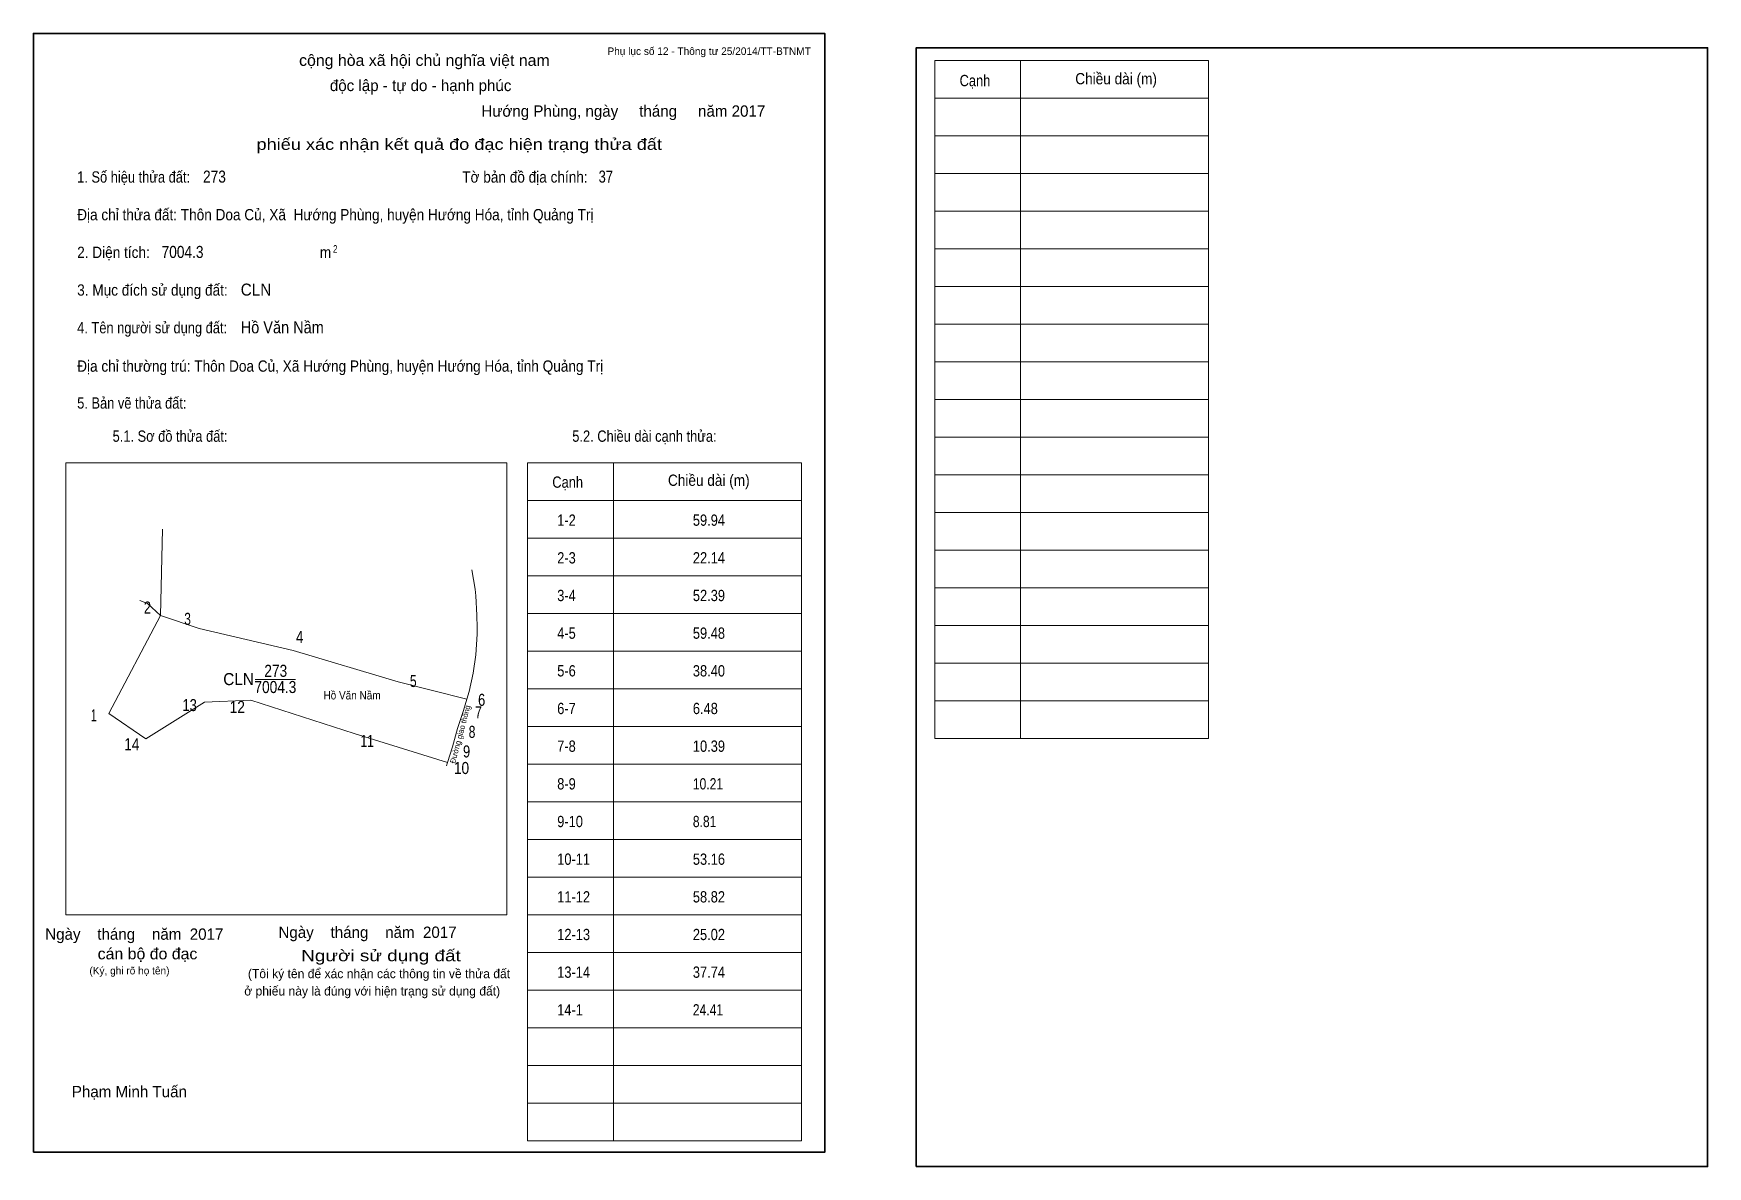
# Model space of a CAD drawing. Header units: centimetres. Extents: x 0 to 44.4, y -0.4 to 29.7.
import ezdxf
from ezdxf.enums import TextEntityAlignment as Align

# ---------------------------------------------------------------- set-up
doc = ezdxf.new("R2010")
doc.units = ezdxf.units.CM
doc.header["$LTSCALE"] = 0.12
for name, color, linetype in [('2', 7, 'Continuous'), ('30', 7, 'Continuous'), ('32', 7, 'Continuous'), ('34', 7, 'Continuous')]:
    doc.layers.add(name, color=color, linetype=linetype)
for name, color, linetype, lineweight in [('33', 7, 'Continuous', 13), ('6', 7, 'Continuous', 13), ('63', 7, 'Continuous', 13)]:
    doc.layers.add(name, color=color, linetype=linetype, lineweight=lineweight)

msp = doc.modelspace()

# ---------------------------------------------------------------- linework, layer by layer
at = {"layer": '33'}
msp.add_line((5.88, 12.55), (6.95, 12.55), dxfattribs=at)
at = {"layer": '6'}
for p, q in [((3.42, 16.54), (3.37, 14.25)), ((3.37, 14.25), (4.4, 13.9)), ((11.5, 12.03), (11.41, 11.73)), ((2.98, 10.97), (4.54, 11.95)), ((10.99, 10.35), (10.96, 10.26))]:
    msp.add_line(p, q, dxfattribs=at)
for points in [[(11.5, 12.03), (11.56, 12.23), (11.67, 12.72), (11.74, 13.2), (11.78, 13.75), (11.78, 13.92), (11.77, 14.26), (11.74, 14.77), (11.72, 14.95), (11.63, 15.46)], [(2.98, 10.97), (2, 11.65), (3.37, 14.25)], [(3.37, 14.25), (3.03, 14.57), (2.82, 14.65)], [(11.5, 12.03), (9.68, 12.49), (6.89, 13.32), (4.4, 13.9)], [(10.99, 10.35), (8.51, 11.12), (5.77, 12), (4.54, 11.95)], [(10.99, 10.35), (11.12, 10.76), (11.25, 11.25), (11.41, 11.73)]]:
    msp.add_lwpolyline(points, dxfattribs=at)
at = {"layer": '63'}
for p, q in [((23.92, 28.98), (31.19, 28.98)), ((23.92, 10.98), (23.92, 28.98)), ((26.2, 10.98), (26.2, 28.98)), ((31.19, 10.98), (31.19, 28.98)), ((23.92, 27.98), (31.19, 27.98)), ((23.92, 26.98), (31.19, 26.98)), ((23.92, 25.98), (31.19, 25.98)), ((23.92, 24.98), (31.19, 24.98)), ((23.92, 23.98), (31.19, 23.98)), ((23.92, 22.98), (31.19, 22.98)), ((23.92, 21.98), (31.19, 21.98)), ((23.92, 20.98), (31.19, 20.98)), ((23.92, 19.98), (31.19, 19.98)), ((23.92, 18.98), (31.19, 18.98)), ((0.86, 18.3), (12.56, 18.3)), ((0.86, 6.3), (0.86, 18.3)), ((12.56, 6.3), (12.56, 18.3)), ((13.11, 18.3), (20.38, 18.3)), ((13.11, 0.3), (13.11, 18.3)), ((15.39, 0.3), (15.39, 18.3)), ((20.38, 0.3), (20.38, 18.3)), ((23.92, 17.98), (31.19, 17.98)), ((13.11, 17.3), (20.38, 17.3)), ((23.92, 16.98), (31.19, 16.98)), ((13.11, 16.3), (20.38, 16.3)), ((23.92, 15.98), (31.19, 15.98)), ((13.11, 15.3), (20.38, 15.3)), ((23.92, 14.98), (31.19, 14.98)), ((13.11, 14.3), (20.38, 14.3)), ((23.92, 13.98), (31.19, 13.98)), ((13.11, 13.3), (20.38, 13.3)), ((23.92, 12.98), (31.19, 12.98)), ((13.11, 12.3), (20.38, 12.3)), ((23.92, 11.98), (31.19, 11.98)), ((13.11, 11.3), (20.38, 11.3)), ((23.92, 10.98), (31.19, 10.98)), ((13.11, 10.3), (20.38, 10.3)), ((13.11, 9.3), (20.38, 9.3)), ((13.11, 8.3), (20.38, 8.3)), ((13.11, 7.3), (20.38, 7.3)), ((0.86, 6.3), (12.56, 6.3)), ((13.11, 6.3), (20.38, 6.3)), ((13.11, 5.3), (20.38, 5.3)), ((13.11, 4.3), (20.38, 4.3)), ((13.11, 3.3), (20.38, 3.3)), ((13.11, 2.3), (20.38, 2.3)), ((13.11, 1.3), (20.38, 1.3)), ((13.11, 0.3), (20.38, 0.3))]:
    msp.add_line(p, q, dxfattribs=at)
at = {"layer": '63', "lineweight": 35}
for points in [[(0, 0), (0, 29.7), (21, 29.7), (21, 0)], [(23.43, -0.38), (23.43, 29.32), (44.43, 29.32), (44.43, -0.38)]]:
    msp.add_lwpolyline(points, close=True, dxfattribs=at)

# ---------------------------------------------------------------- texts
at = {"layer": '2', "width": 0.9}
msp.add_text('Hồ Văn Nầm', height=0.22, dxfattribs=at).set_placement((8.455, 12.02), align=Align.CENTER)
at = {"layer": '2'}
msp.add_text('Đường giao thông', height=0.1467, rotation=75.011, dxfattribs=at).set_placement((11.395, 11.076), align=Align.CENTER)
at = {"layer": '30'}
for s, width, p in [('1-2', 0.85, (13.9, 16.63)), ('59.94', 0.85, (17.5, 16.63)), ('2-3', 0.85, (13.9, 15.63)), ('22.14', 0.85, (17.5, 15.63)), ('3-4', 0.85, (13.9, 14.63)), ('52.39', 0.85, (17.5, 14.63)), ('4-5', 0.85, (13.9, 13.63)), ('59.48', 0.85, (17.5, 13.63)), ('5-6', 0.85, (13.9, 12.63)), ('38.40', 0.85, (17.5, 12.63)), ('6-7', 0.85, (13.9, 11.63)), ('6.48', 0.85, (17.5, 11.63)), ('7-8', 0.85, (13.9, 10.63)), ('10.39', 0.85, (17.5, 10.63)), ('8-9', 0.85, (13.9, 9.63)), ('10.21', 0.8, (17.5, 9.63)), ('9-10', 0.85, (13.9, 8.63)), ('8.81', 0.8, (17.5, 8.63)), ('10-11', 0.85, (13.9, 7.63)), ('53.16', 0.85, (17.5, 7.63)), ('11-12', 0.85, (13.9, 6.63)), ('58.82', 0.85, (17.5, 6.63)), ('12-13', 0.85, (13.9, 5.63)), ('25.02', 0.85, (17.5, 5.63)), ('13-14', 0.85, (13.9, 4.63)), ('37.74', 0.85, (17.5, 4.63)), ('14-1', 0.85, (13.9, 3.63)), ('24.41', 0.8, (17.5, 3.63))]:
    msp.add_text(s, height=0.3, dxfattribs=dict(at, width=width)).set_placement(p)
at = {"layer": '32'}
for s, width, p in [('2', 0.8, (3.025, 14.3)), ('3', 0.75, (4.09, 14)), ('4', 0.8, (7.065, 13.52)), ('5', 0.75, (10.08, 12.35)), ('13', 0.8, (4.145, 11.71)), ('6', 0.8, (11.895, 11.85)), ('1', 0.65, (1.6, 11.44)), ('12', 0.85, (5.41, 11.66)), ('7', 0.75, (11.81, 11.52)), ('8', 0.75, (11.64, 11)), ('14', 0.85, (2.61, 10.67)), ('11', 0.75, (8.855, 10.76)), ('9', 0.8, (11.495, 10.48)), ('10', 0.85, (11.36, 10.04))]:
    msp.add_text(s, height=0.32, dxfattribs=dict(at, width=width)).set_placement(p, align=Align.CENTER)
at = {"layer": '33', "width": 0.85}
for s, p in [('273', (6.43, 12.62)), ('7004.3', (6.42, 12.19))]:
    msp.add_text(s, height=0.32, dxfattribs=at).set_placement(p, align=Align.CENTER)
at = {"layer": '33', "width": 0.95}
msp.add_text('CLN', height=0.32, dxfattribs=at).set_placement((5.85, 12.4), align=Align.RIGHT)
at = {"layer": '34'}
for s, width, p in [('273', 0.85, (4.5, 25.74)), ('37', 0.8, (15, 25.74)), ('7004.3', 0.85, (3.4, 23.74)), ('CLN', 0.95, (5.5, 22.74)), ('Hồ Văn Nầm', 0.9, (5.5, 21.74))]:
    msp.add_text(s, height=0.32, dxfattribs=dict(at, width=width)).set_placement(p)
at = {"layer": '63'}
for s, height, p in [('Phụ lục số 12 - Thông tư 25/2014/TT-BTNMT', 0.2, (20.63, 29.13)), ('Ngày    tháng    năm  2017', 0.3, (5.04, 5.64)), ('Ngày    tháng    năm  2017', 0.3, (11.23, 5.69)), ('(Ký, ghi rõ họ tên)', 0.2, (3.61, 4.72))]:
    msp.add_text(s, height=height, dxfattribs=at).set_placement(p, align=Align.RIGHT)
at = {"layer": '63', "width": 1.05}
msp.add_text('cộng hòa xã hội chủ nghĩa việt nam', height=0.3, dxfattribs=at).set_placement((10.375, 28.84), align=Align.CENTER)
at = {"layer": '63'}
for s, height, p in [('độc lập - tự do - hạnh phúc', 0.3, (10.275, 28.17)), ('Hướng Phùng, ngày     tháng     năm 2017', 0.3, (15.655, 27.49)), ('(Tôi ký tên để xác nhận các thông tin về thửa đất ', 0.24, (9.215, 4.62)), ('ở phiếu này là đúng với hiện trạng sử dụng đất)', 0.24, (8.99, 4.16)), ('Phạm Minh Tuấn', 0.3, (2.545, 1.46))]:
    msp.add_text(s, height=height, dxfattribs=at).set_placement(p, align=Align.CENTER)
for s, height, width, p in [('Cạnh', 0.3, 0.85, (24.58, 28.3)), ('Chiều dài (m)', 0.3, 0.9, (27.65, 28.35)), ('1. Số hiệu thửa đất:', 0.3, 0.85, (1.16, 25.74)), ('Tờ bản đồ địa chính:', 0.3, 0.9, (11.38, 25.74)), ('Địa chỉ thửa đất: Thôn Doa Củ, Xã  Hướng Phùng, huyện Hướng Hóa, tỉnh Quảng Trị', 0.3, 0.9, (1.16, 24.74)), ('2. Diện tích:', 0.3, 0.9, (1.16, 23.74)), ('2', 0.2, 0.8, (7.95, 23.88)), ('m', 0.3, 0.9, (7.6, 23.74)), ('3. Mục đích sử dụng đất:', 0.3, 0.9, (1.16, 22.74)), ('4. Tên người sử dụng đất:', 0.3, 0.85, (1.16, 21.74)), ('Địa chỉ thường trú: Thôn Doa Củ, Xã Hướng Phùng, huyện Hướng Hóa, tỉnh Quảng Trị', 0.3, 0.9, (1.16, 20.72)), ('5. Bản vẽ thửa đất:', 0.3, 0.85, (1.16, 19.74)), ('5.1. Sơ đồ thửa đất:', 0.3, 0.85, (2.1, 18.86)), ('5.2. Chiều dài cạnh thửa:', 0.3, 0.85, (14.3, 18.86)), ('Cạnh', 0.3, 0.85, (13.77, 17.64)), ('Chiều dài (m)', 0.3, 0.9, (16.84, 17.69))]:
    msp.add_text(s, height=height, dxfattribs=dict(at, width=width)).set_placement(p)
for s, width, p in [('phiếu xác nhận kết quả đo đạc hiện trạng thửa đất', 1.2, (16.68, 26.61)), ('cán bộ đo đạc', 1.05, (4.35, 5.12)), ('Người sử dụng đất', 1.25, (11.34, 5.07))]:
    msp.add_text(s, height=0.3, dxfattribs=dict(at, width=width)).set_placement(p, align=Align.RIGHT)

doc.saveas('drawing.dxf')
